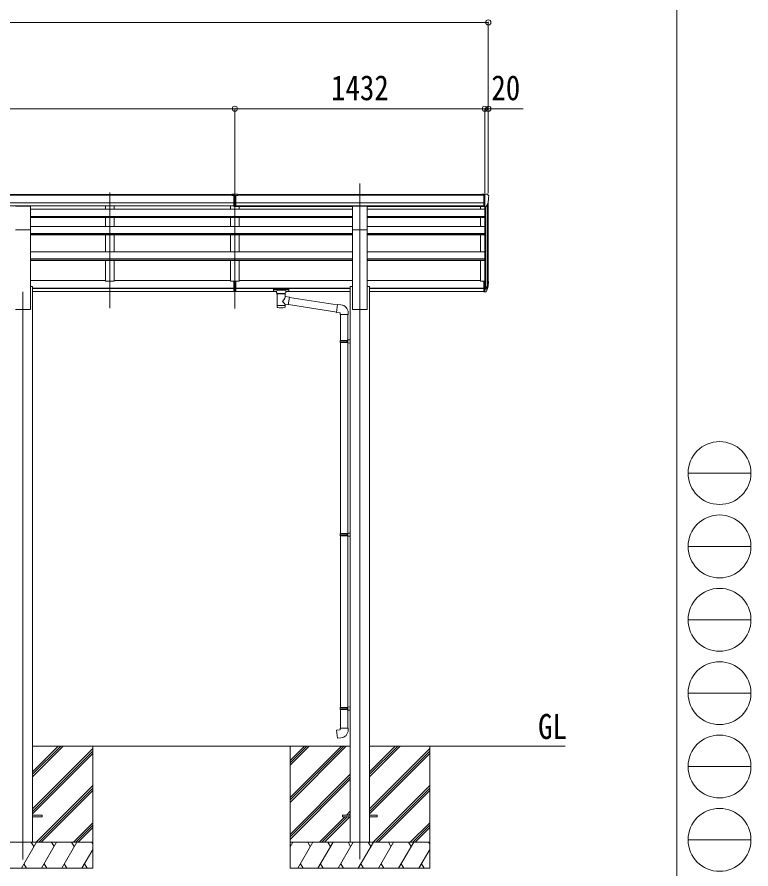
# Model space of a CAD drawing. Units: millimetres at full size, sheet at 1:30. Extents: x -8385 to 8479, y -5853 to 5787.
# Drawn here: x 4274 to 8479, y -3349 to 1528 of the extents above; entities that cross this region are included whole.
import ezdxf
from ezdxf.enums import TextEntityAlignment as Align

# ---------------------------------------------------------------- set-up
doc = ezdxf.new("R2010")
doc.units = ezdxf.units.MM
doc.header["$LTSCALE"] = 30
doc.header["$PDMODE"] = 32
doc.header["$PDSIZE"] = 30
for name, color, linetype, lineweight in [('0-0_0', 7, 'Continuous', 9), ('0-1_本体', 4, 'Continuous', 9), ('0-2_部品', 7, 'Continuous', 9), ('0-8_PARTS2', 2, 'Continuous', 9), ('0-A_寸法', 6, 'Continuous', 9), ('F-0_240', 7, 'Continuous', 9)]:
    doc.layers.add(name, color=color, linetype=linetype, lineweight=lineweight)
doc.styles.add('ＭＳ ゴシック', font='')
doc.styles.get('ＭＳ ゴシック').set_extended_font_data('MS Gothic')

msp = doc.modelspace()

# ---------------------------------------------------------------- linework, layer by layer
at = {"layer": '0-0_0'}
for p, q in [((4363.13, -2821.3), (4538.96, -2645.47)), ((4363.13, -2807.16), (4524.82, -2645.47)), ((4363.13, -2793.02), (4510.68, -2645.47)), ((4363.13, -2645.47), (6183.13, -2645.47)), ((4363.13, -3005.15), (4708.13, -2660.15)), ((4363.13, -3019.29), (4708.13, -2674.29)), ((4708.13, -2645.47), (4708.13, -3345.47)), ((5838.13, -2645.47), (5838.13, -3345.46)), ((5838.13, -2939.64), (6132.31, -2645.47)), ((5838.13, -2953.78), (6146.45, -2645.47)), ((5838.13, -2967.93), (6160.6, -2645.47)), ((5838.13, -2755.8), (5948.46, -2645.47)), ((5838.13, -2741.65), (5934.32, -2645.47)), ((5838.13, -2727.51), (5920.18, -2645.47)), ((6293.13, -2645.47), (7414.33, -2645.47)), ((6293.13, -2821.3), (6468.96, -2645.47)), ((6293.13, -2807.15), (6454.82, -2645.47)), ((6293.13, -2793.01), (6440.68, -2645.47)), ((6293.13, -3005.14), (6638.13, -2660.14)), ((6293.13, -3019.28), (6638.13, -2674.29)), ((6638.13, -2645.47), (6638.13, -3345.46)), ((4363.13, -3033.43), (4708.13, -2688.44)), ((6293.13, -3033.43), (6638.13, -2688.43)), ((5838.13, -3151.77), (6183.13, -2806.78)), ((5838.13, -3165.92), (6183.13, -2820.92)), ((4384.94, -3195.47), (4708.13, -2872.28)), ((5838.13, -3180.06), (6183.13, -2835.06)), ((6314.94, -3195.46), (6638.13, -2872.28)), ((4399.08, -3195.47), (4708.13, -2886.43)), ((4413.23, -3195.47), (4708.13, -2900.57)), ((6329.08, -3195.46), (6638.13, -2886.42)), ((6343.23, -3195.46), (6638.13, -2900.56)), ((6161.07, -3040.97), (6183.13, -3018.91)), ((6006.57, -3195.46), (6152.07, -3049.97)), ((6020.72, -3195.46), (6166.22, -3049.97)), ((6034.86, -3195.46), (6180.36, -3049.97)), ((6175.22, -3040.97), (6183.13, -3033.05)), ((4597.07, -3195.47), (4708.13, -3084.41)), ((4611.22, -3195.47), (4708.13, -3098.56)), ((4625.36, -3195.47), (4708.13, -3112.7)), ((6527.07, -3195.46), (6638.13, -3084.41)), ((6541.22, -3195.46), (6638.13, -3098.55)), ((6555.36, -3195.46), (6638.13, -3112.69)), ((4708.13, -3195.47), (3908.13, -3195.47)), ((4299.29, -3345.47), (4385.89, -3195.47)), ((4370.89, -3221.45), (4355.89, -3195.47)), ((4414.76, -3345.47), (4501.36, -3195.47)), ((4486.36, -3221.45), (4471.36, -3195.47)), ((4530.23, -3345.47), (4616.83, -3195.47)), ((4586.83, -3195.47), (4601.83, -3221.45)), ((4702.3, -3195.47), (4708.13, -3205.57)), ((6638.13, -3195.46), (5838.13, -3195.46)), ((5838.13, -3222.97), (5854.01, -3195.46)), ((5882.88, -3345.46), (5969.48, -3195.46)), ((5954.48, -3221.45), (5939.48, -3195.46)), ((5998.35, -3345.46), (6084.95, -3195.46)), ((6069.95, -3221.45), (6054.95, -3195.46)), ((6113.82, -3345.46), (6200.42, -3195.46)), ((6185.42, -3221.45), (6170.42, -3195.46)), ((6229.29, -3345.46), (6315.89, -3195.46)), ((6300.89, -3221.45), (6285.89, -3195.46)), ((6344.76, -3345.46), (6431.36, -3195.46)), ((6416.36, -3221.45), (6401.36, -3195.46)), ((6460.23, -3345.46), (6546.83, -3195.46)), ((6516.83, -3195.46), (6531.83, -3221.45)), ((6632.3, -3195.46), (6638.13, -3205.56)), ((4645.7, -3345.47), (4708.13, -3237.33)), ((6575.7, -3345.46), (6638.13, -3237.33)), ((3908.13, -3345.47), (4708.13, -3345.47)), ((4314.29, -3319.49), (4329.29, -3345.47)), ((4429.76, -3319.49), (4444.76, -3345.47)), ((4545.23, -3319.49), (4560.23, -3345.47)), ((4660.7, -3319.49), (4675.7, -3345.47)), ((5838.13, -3345.46), (6638.13, -3345.46)), ((5897.88, -3319.49), (5912.88, -3345.46)), ((6013.35, -3319.49), (6028.35, -3345.46)), ((6128.82, -3319.48), (6143.82, -3345.46)), ((6244.29, -3319.48), (6259.29, -3345.46)), ((6359.76, -3319.49), (6374.76, -3345.46)), ((6475.23, -3319.49), (6490.23, -3345.46)), ((6590.7, -3319.49), (6605.7, -3345.46))]:
    msp.add_line(p, q, dxfattribs=at)
at = {"layer": '0-1_本体'}
for p, q in [((-199.37, 512.95), (5505.63, 512.95)), ((-199.37, 507.59), (5515.63, 507.59)), ((5538.63, 512.95), (6947.63, 512.95)), ((5538.63, 507.59), (6947.63, 507.59)), ((-199.37, 464.08), (5515.63, 464.07)), ((-199.37, 446.41), (5515.63, 446.41)), ((4781.13, 446.41), (4781.13, 427.76)), ((4831.13, 446.41), (4831.13, 427.76)), ((5497.13, 443.95), (5497.13, 428.17)), ((5528.63, 464.08), (6947.63, 464.07)), ((5528.63, 446.41), (6947.63, 446.41)), ((6195.63, 444.03), (5528.63, 444.03)), ((5547.13, 443.95), (5547.13, 428.17)), ((6280.63, 443.91), (6947.63, 443.91)), ((6929.13, 443.62), (6929.13, 427.76)), ((6954.13, 442.57), (6954.13, 15.97)), ((6960.13, 442.05), (6960.13, -28.47)), ((6969.85, 457.4), (6969.85, -10.47)), ((6974.13, 13.8), (6974.13, 476.2)), ((5522.13, 428.17), (4350.63, 428.17)), ((6195.63, 428.17), (5522.13, 428.17)), ((5522.13, 380.38), (5522.13, 428.17)), ((6280.63, 428.17), (6954.13, 428.17)), ((4350.63, 386.48), (5522.13, 386.48)), ((4350.63, 384.79), (5522.13, 384.79)), ((4350.63, 380.38), (5522.13, 380.38)), ((4781.13, 380.36), (4781.13, 374.6)), ((4781.13, 380.36), (4781.13, 329.39)), ((4831.13, 380.36), (4831.13, 374.6)), ((4831.13, 380.36), (4831.13, 329.39)), ((5497.13, 380.38), (5497.13, 329.4)), ((5522.13, 386.48), (6195.63, 386.48)), ((5522.13, 384.79), (6195.63, 384.79)), ((5522.13, 380.38), (6195.63, 380.38)), ((5547.13, 380.38), (5547.13, 329.4)), ((6954.13, 386.48), (6280.63, 386.48)), ((6954.13, 384.79), (6280.63, 384.79)), ((6954.13, 380.38), (6280.63, 380.38)), ((6929.13, 380.38), (6929.13, 329.39)), ((4350.63, 329.39), (5522.13, 329.39)), ((4350.63, -145.47), (4350.63, 310.17)), ((5522.13, 329.39), (6195.63, 329.39)), ((5522.13, 280.33), (5522.13, 329.39)), ((6195.63, -145.47), (6195.63, 310.17)), ((6954.13, 329.39), (6280.63, 329.39)), ((6280.63, -145.47), (6280.63, 310.17)), ((4350.63, 288.74), (5522.13, 288.74)), ((4350.63, 287.05), (5522.13, 287.05)), ((4350.63, 280.33), (5522.13, 280.33)), ((4781.13, 280.33), (4781.13, 183.66)), ((4831.13, 280.33), (4831.13, 183.66)), ((5497.13, 280.35), (5497.13, 183.66)), ((5522.13, 288.74), (6195.63, 288.74)), ((5522.13, 287.05), (6195.63, 287.05)), ((5522.13, 280.33), (6195.63, 280.33)), ((5547.13, 280.35), (5547.13, 183.66)), ((6954.13, 288.74), (6280.63, 288.74)), ((6954.13, 287.05), (6280.63, 287.05)), ((6954.3, 280.33), (6280.63, 280.33)), ((6929.13, 280.33), (6929.13, 183.66)), ((4350.63, 183.66), (5522.13, 183.66)), ((5522.13, 183.66), (6195.63, 183.66)), ((5522.13, 133.47), (5522.13, 183.66)), ((6954.13, 183.66), (6280.63, 183.66)), ((5522.13, 144.19), (4350.63, 144.19)), ((5522.13, 142.51), (4350.63, 142.51)), ((5522.13, 133.47), (4350.63, 133.47)), ((4781.13, 133.47), (4781.13, 15.14)), ((5497.13, 133.47), (5497.13, 15.55)), ((6195.63, 144.19), (5522.13, 144.19)), ((6195.63, 142.51), (5522.13, 142.51)), ((6195.63, 133.47), (5522.13, 133.47)), ((5547.13, 133.47), (5547.13, 15.55)), ((6280.63, 144.19), (6954.13, 144.19)), ((6280.63, 142.51), (6954.13, 142.51)), ((6280.63, 133.47), (6954.13, 133.47)), ((6929.13, 133.47), (6929.13, 15.14)), ((4350.63, 20.35), (4781.13, 20.35)), ((4831.13, 20.35), (5497.13, 20.35)), ((5497.13, 15.55), (5547.13, 15.55)), ((6195.63, 20.35), (5547.13, 20.35)), ((6929.13, 20.35), (6280.63, 20.35)), ((6947.63, 15.14), (6929.13, 15.14)), ((4350.63, -15.47), (4363.13, -15.47)), ((4363.13, -15.47), (4363.13, -3195.46)), ((4363.13, -23.95), (5515.63, -23.95)), ((4363.13, -25.33), (5515.63, -25.33)), ((4363.13, -42.51), (5515.63, -42.51)), ((5528.63, -23.95), (6183.13, -23.95)), ((5528.63, -25.33), (6183.13, -25.33)), ((5528.63, -42.51), (5760.13, -42.51)), ((5814.13, -42.51), (6183.13, -42.51)), ((6183.13, -15.47), (6195.63, -15.47)), ((6183.13, -15.47), (6183.13, -3195.46)), ((6280.63, -15.47), (6293.13, -15.47)), ((6293.13, -15.47), (6293.13, -3195.46)), ((6947.63, -23.95), (6293.13, -23.95)), ((6947.63, -25.33), (6293.13, -25.33)), ((6947.63, -42.51), (6293.13, -42.51)), ((4265.63, -145.47), (4350.63, -145.47)), ((6195.63, -145.47), (6280.63, -145.47))]:
    msp.add_line(p, q, dxfattribs=at)
msp.add_lwpolyline([(4831.13, 133.47), (4831.13, 15.14), (4781.13, 15.14)], dxfattribs=at)
at = {"layer": '0-2_部品'}
for p, q in [((5505.63, 506.51), (5505.63, 514.35)), ((5505.63, 506.51), (5515.63, 506.51)), ((5522.13, 505.69), (5515.63, 506.09)), ((5515.63, 504.51), (5528.63, 504.51)), ((5528.63, 506.03), (5522.13, 505.71)), ((5528.63, 442.88), (5528.63, 508.16)), ((6947.63, 514.55), (6937.63, 514.46)), ((6937.63, 512.94), (6937.63, 514.46)), ((6947.63, 442.56), (6947.63, 514.55)), ((6966.13, 514.55), (6947.63, 514.55)), ((6954.13, 441.56), (6954.13, 514.55)), ((6966.13, 514.55), (6968.46, 514.4)), ((6969.22, 513.98), (6973.29, 508.17)), ((6976.13, 505.17), (6976.13, 504.55)), ((4265.63, 444.32), (4350.63, 444.32)), ((4350.63, 310.17), (4350.63, 444.32)), ((5515.63, 462.99), (5522.13, 462.83)), ((5515.63, 443.95), (5522.13, 443.55)), ((5522.13, 462.83), (5528.63, 462.99)), ((5522.13, 443.55), (5528.63, 443.95)), ((6195.63, 444.31), (6280.63, 444.31)), ((6195.63, 310.16), (6195.63, 444.31)), ((6280.63, 310.16), (6280.63, 444.31)), ((6947.63, 442.56), (6954.13, 442.56)), ((6954.13, 441.56), (6959.34, 441.88)), ((6961.76, 443.37), (6971.03, 459.44)), ((4265.63, 310.17), (4350.63, 310.17)), ((6195.63, 310.16), (6280.63, 310.16)), ((5515.63, -21.94), (5515.63, 15.54)), ((5528.63, -21.94), (5528.63, 15.54)), ((6947.63, 15.96), (6947.63, -45.1)), ((6947.63, 15.96), (6954.13, 15.96)), ((6954.13, 15.96), (6954.13, -45.92)), ((5515.63, -21.94), (5528.63, -21.94)), ((5515.63, -44.18), (5515.63, -21.94)), ((5515.63, -27.34), (5528.63, -27.34)), ((5515.63, -43.12), (5522.13, -43.52)), ((5522.13, -43.52), (5528.63, -43.12)), ((5528.63, -44.18), (5528.63, -21.94)), ((5743.63, -30.82), (5743.63, -41.58)), ((5743.63, -31.01), (5743.63, -32.55)), ((5745.63, -30.15), (5828.63, -30.15)), ((5745.63, -32.33), (5828.63, -32.33)), ((5745.63, -42.24), (5760.13, -42.24)), ((5760.13, -49.05), (5760.13, -38.77)), ((5814.13, -49.05), (5814.13, -38.77)), ((5814.13, -42.24), (5828.63, -42.24)), ((5830.63, -30.82), (5830.63, -41.58)), ((6947.63, -22.35), (6954.13, -22.35)), ((6947.63, -27.75), (6954.13, -27.75)), ((6947.63, -45.1), (6954.13, -45.1)), ((6954.13, -28.75), (6959.27, -28.75)), ((6954.13, -30.75), (6958.98, -30.75)), ((6954.13, -45.92), (6958.98, -45.92)), ((6960.56, -28), (6970.32, -9.59)), ((6971.74, -10.08), (6961.57, -29.25)), ((6969.15, -26.94), (6961.57, -44.42)), ((5764.23, -53.55), (5764.21, -133.84)), ((5810.03, -71.12), (5810.03, -53.54)), ((5835.25, -75.03), (5810.03, -71.12)), ((5835.25, -75.03), (5828.23, -120.29)), ((6109.07, -119.57), (5834.94, -77.04)), ((5810.05, -133.84), (5810.03, -117.21)), ((5810.03, -117.46), (5828.23, -120.29)), ((6105.4, -161.5), (5828.5, -118.55)), ((6130.05, -119.69), (6109.22, -117.87)), ((6125.13, -175.44), (6171.13, -175.44)), ((6127.13, -175.44), (6127.13, -323.39)), ((6169.13, -175.44), (6169.13, -320.83)), ((6171.13, -175.44), (6171.13, -164.52)), ((6125.13, -325.39), (6126.13, -323.39)), ((6125.13, -325.39), (6169.13, -325.39)), ((6125.13, -325.39), (6125.13, -333.39)), ((6125.13, -333.39), (6169.13, -333.39)), ((6125.13, -333.39), (6126.13, -335.39)), ((6126.13, -323.39), (6169.13, -323.39)), ((6126.13, -335.39), (6169.13, -335.39)), ((6127.13, -335.39), (6127.13, -1429.17)), ((6164.65, -325.39), (6164.22, -323.39)), ((6167.13, -320.89), (6183.13, -320.42)), ((6167.13, -322.89), (6167.13, -320.89)), ((6167.13, -322.89), (6169.13, -322.89)), ((6167.13, -337.89), (6167.13, -335.89)), ((6167.13, -337.89), (6183.13, -338.36)), ((6169.13, -337.95), (6169.13, -1426.61)), ((6183.13, -320.42), (6183.13, -338.36)), ((6125.13, -1431.17), (6126.13, -1429.17)), ((6125.13, -1431.17), (6169.13, -1431.17)), ((6125.13, -1431.17), (6125.13, -1439.17)), ((6125.13, -1439.17), (6169.13, -1439.17)), ((6125.13, -1439.17), (6126.13, -1441.17)), ((6126.13, -1429.17), (6169.13, -1429.17)), ((6126.13, -1441.17), (6169.13, -1441.17)), ((6127.13, -1441.17), (6127.13, -2424.74)), ((6164.65, -1431.17), (6164.22, -1429.17)), ((6167.13, -1426.67), (6183.13, -1426.2)), ((6167.13, -1428.67), (6167.13, -1426.67)), ((6167.13, -1428.67), (6169.13, -1428.67)), ((6167.13, -1443.67), (6167.13, -1441.67)), ((6167.13, -1443.67), (6183.13, -1444.14)), ((6169.13, -1443.73), (6169.13, -2422.18)), ((6183.13, -1426.2), (6183.13, -1444.14)), ((6125.13, -2426.74), (6126.13, -2424.74)), ((6125.13, -2426.74), (6169.13, -2426.74)), ((6125.13, -2426.74), (6125.13, -2434.74)), ((6125.13, -2434.74), (6169.13, -2434.74)), ((6125.13, -2434.74), (6126.13, -2436.74)), ((6126.13, -2424.74), (6169.13, -2424.74)), ((6126.13, -2436.74), (6169.13, -2436.74)), ((6127.13, -2436.74), (6127.13, -2542.88)), ((6164.65, -2426.74), (6164.22, -2424.74)), ((6167.13, -2422.24), (6183.13, -2421.77)), ((6167.13, -2424.24), (6167.13, -2422.24)), ((6167.13, -2424.24), (6169.13, -2424.24)), ((6167.13, -2439.24), (6167.13, -2437.24)), ((6183.13, -2421.77), (6183.13, -2439.71)), ((6167.13, -2439.24), (6183.13, -2439.71)), ((6169.13, -2439.3), (6169.13, -2542.88)), ((6125.13, -2542.88), (6171.13, -2542.88)), ((6125.13, -2552.88), (6125.13, -2542.88)), ((6171.13, -2542.88), (6171.13, -2553.8))]:
    msp.add_line(p, q, dxfattribs=at)
at = {"layer": '0-2_部品', "color": 4}
for p, q in [((4417.93, -3040.97), (4363.13, -3040.97)), ((6138.13, -3040.98), (6138.13, -3049.98)), ((6183.13, -3040.98), (6138.13, -3040.98)), ((6183.13, -3049.98), (6138.13, -3049.98)), ((6338.13, -3040.98), (6293.13, -3040.98)), ((6338.13, -3049.98), (6293.13, -3049.98)), ((6338.13, -3040.98), (6338.13, -3049.98))]:
    msp.add_line(p, q, dxfattribs=at)
at = {"layer": '0-2_部品'}
for points in [[(5505.63, 514.35), (5523.63, 514.51), (5538.63, 514.38)], [(5528.63, 442.88), (5522.13, 442.49), (5515.63, 442.88), (5515.63, 508.22)], [(5528.63, 506.56), (5538.63, 506.64), (5538.63, 514.38)], [(5528.63, 461.89), (5525.37, 461.81), (5522.13, 461.73), (5518.89, 461.81), (5515.63, 461.89)], [(5528.63, -44.18), (5522.13, -44.58), (5515.63, -44.18)], [(5743.63, -30.82), (5743.67, -30.62), (5743.75, -30.48), (5743.85, -30.39), (5743.95, -30.33), (5744.07, -30.28), (5744.37, -30.22), (5744.86, -30.17), (5745.4, -30.15), (5745.63, -30.15)], [(5743.63, -41.58), (5743.67, -41.77), (5743.75, -41.91), (5743.85, -42), (5743.95, -42.06), (5744.07, -42.11), (5744.37, -42.17), (5744.86, -42.22), (5745.4, -42.24), (5745.63, -42.24)], [(5828.63, -30.15), (5828.98, -30.16), (5829.51, -30.18), (5829.96, -30.23), (5830.27, -30.31), (5830.44, -30.41), (5830.56, -30.55), (5830.62, -30.73), (5830.63, -30.82)], [(5828.63, -42.24), (5828.98, -42.24), (5829.51, -42.21), (5829.96, -42.16), (5830.27, -42.08), (5830.44, -41.98), (5830.56, -41.84), (5830.62, -41.67), (5830.63, -41.58)], [(5760.17, -48.99), (5760.15, -49.35), (5760.39, -50.3), (5760.91, -51.19), (5761.72, -52.03), (5762.83, -52.82), (5764.23, -53.55)], [(5810.03, -53.54), (5810.26, -53.44), (5811.62, -52.71), (5812.73, -51.86), (5813.49, -50.99), (5813.95, -50.1), (5814.12, -49.21)], [(6109.22, -117.87), (6105.21, -163.69), (6125.13, -165.44), (6125.13, -175.44)], [(6164.65, -325.39), (6164.65, -333.39), (6164.22, -335.39)], [(6167.13, -335.89), (6169.13, -335.89), (6169.13, -322.89)], [(6164.65, -1431.17), (6164.65, -1439.17), (6164.22, -1441.17)], [(6167.13, -1441.67), (6169.13, -1441.67), (6169.13, -1428.67)], [(6164.65, -2426.74), (6164.65, -2434.74), (6164.22, -2436.74)], [(6167.13, -2437.24), (6169.13, -2437.24), (6169.13, -2424.24)], [(6130.05, -2598.63), (6109.22, -2600.45), (6105.21, -2554.62), (6125.13, -2552.88)]]:
    msp.add_lwpolyline(points, dxfattribs=at)
at = {"layer": '0-2_部品', "color": 4}
msp.add_lwpolyline([(4417.93, -3040.97), (4417.93, -3049.97), (4363.13, -3049.97)], dxfattribs=at)
at = {"layer": '0-2_部品'}
for centre, radius, start, end in [((6968.4, 513.4), 1, 35, 86.5), ((6774.13, 504.55), 202, 347.09739, 0), ((6973.13, 505.17), 3, 0, 87), ((6959.16, 444.87), 3, 273.5, 330), ((6840.91, 9.14), 133.22, 344.28698, 356.72013), ((6886.18, 16.37), 88.05, 342.78929, 2.77608), ((6885.47, 12.09), 89.07, 345.58812, 5.50424), ((6958.98, -27.75), 3, 270, 330), ((6958.98, -42.92), 3, 270, 330), ((6959.27, -27.25), 1.5, 270, 330), ((6126.13, -164.52), 45, 0, 85), ((6126.13, -2553.8), 45, 275, 0)]:
    msp.add_arc(centre, radius, start, end, dxfattribs=at)
for centre, major_axis, ratio, start_param, end_param in [((5546.7, 504.2), (24.57, -1.51), 0.121868, 3.1422238, 3.1491027), ((5745.63, -32.55), (2, 0), 0.109601, 1.5707963, 3.1415927), ((5787.13, -38.77), (27, 0), 0.122176, 6.2831853, 9.424778), ((5828.63, -32.55), (2, 0), 0.109601, 0, 1.5707963), ((5787.14, -54), (-22.91, 0.42), 0.072511, 0.0008029, 1.5715993), ((5787.14, -55.62), (-22.91, 0.42), 0.072511, 0.0008029, 1.5715993), ((5787.12, -54), (22.92, 0.42), 0.07247, 4.71158, 6.2823764), ((5787.12, -55.62), (22.92, 0.42), 0.07247, 4.71158, 6.2823764), ((5787.13, -97.66), (-22.81, -26.62), 0.234429, 1.6855472, 3.1268519), ((5798.13, -49.05), (16, 0), 0.361356, 6.2636979, 6.2831853), ((5787.13, -133.84), (22.92, 0), 0.101955, 3.1415499, 6.2833984), ((5787.13, -121.4), (22.91, 0), 0.122865, 3.1415927, 6.2831853), ((5789.69, -95.02), (20.32, -22.25), 0.045535, 0.0389954, 1.3075346)]:
    msp.add_ellipse(centre, major_axis=major_axis, ratio=ratio, start_param=start_param, end_param=end_param, dxfattribs=at)
at = {"layer": '0-8_PARTS2'}
for p, q in [((5522.13, -140.66), (5522.13, 574.6)), ((6238.13, 574.6), (6238.13, -3293.01)), ((4806.13, -139.27), (4806.13, 523.26)), ((4308.13, -45.47), (4308.13, -3295.47))]:
    msp.add_line(p, q, dxfattribs=at)
at = {"layer": '0-A_寸法'}
for p, q in [((-225.87, 1497.18), (6974.13, 1497.18)), ((6974.13, 1497.18), (6974.13, 518.71)), ((-205.87, 1002.89), (5522.13, 1002.89)), ((5522.13, 1002.89), (5522.13, 518.71)), ((5522.13, 1002.89), (5522.13, 518.71)), ((5522.13, 1002.89), (6954.13, 1002.89)), ((6954.13, 1002.89), (6954.13, 518.71)), ((6954.13, 1002.89), (6974.13, 1002.89)), ((6974.13, 1002.89), (6974.13, 518.71)), ((6974.13, 1002.89), (7174.13, 1002.89))]:
    msp.add_line(p, q, dxfattribs=at)
for p in [(6974.13, 1497.18), (5522.13, 1002.89), (6954.13, 1002.89), (6974.13, 1002.89)]:
    msp.add_point(p, dxfattribs=at)
at = {"layer": 'F-0_240', "color": 5}
msp.add_line((8054.55, 5787.34), (8054.55, -5852.66), dxfattribs=at)
at = {"layer": 'F-0_240', "color": 4}
for p, q in [((8118.66, -1082.66), (8478.66, -1082.66)), ((8118.66, -1502.66), (8478.66, -1502.66)), ((8118.66, -1922.66), (8478.66, -1922.66)), ((8118.66, -2342.66), (8478.66, -2342.66)), ((8118.66, -2762.66), (8478.66, -2762.66)), ((8118.66, -3182.66), (8478.66, -3182.66))]:
    msp.add_line(p, q, dxfattribs=at)
for centre in [(8298.66, -1082.66), (8298.66, -1502.66), (8298.66, -1922.66), (8298.66, -2342.66), (8298.66, -2762.66), (8298.66, -3182.66)]:
    msp.add_circle(centre, 180, dxfattribs=at)

# ---------------------------------------------------------------- texts
at = {"layer": '0-0_0', "style": 'ＭＳ ゴシック', "width": 0.85}
msp.add_text('GL', height=143, dxfattribs=at).set_placement((7259.12, -2647.91), align=Align.BOTTOM_LEFT)
at = {"layer": '0-A_寸法', "color": 7, "style": 'ＭＳ ゴシック', "width": 0.85}
for s, p in [('1432', (6073.13, 1008.89)), ('20', (6991.63, 1008.89))]:
    msp.add_text(s, height=143, dxfattribs=at).set_placement(p, align=Align.BOTTOM_LEFT)

doc.saveas('drawing.dxf')
